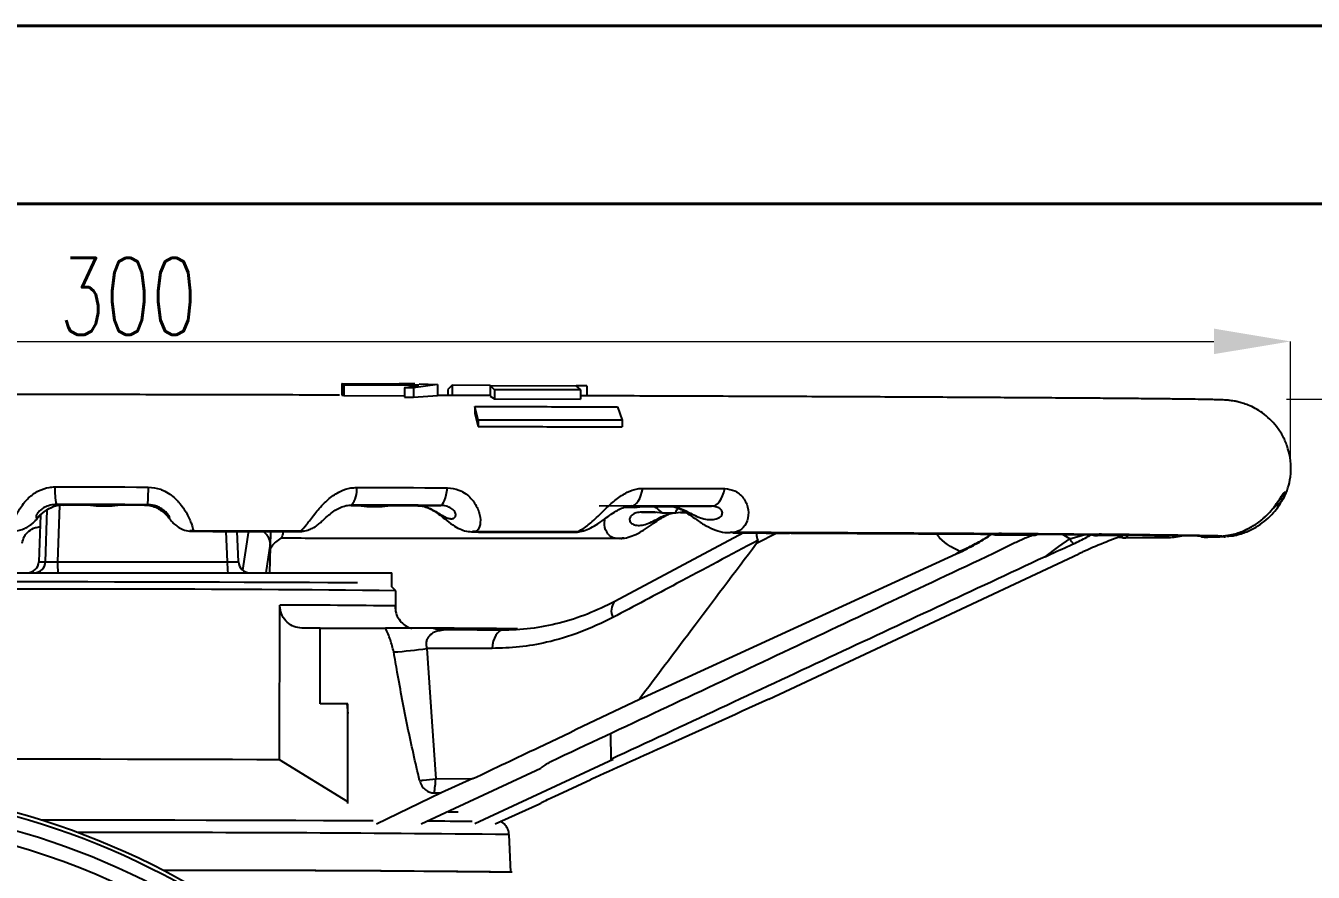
# Model space of a CAD drawing. Header units: millimetres. Extents: x 2104 to 4053, y 855 to 2233.
# Drawn here: x 2677.5 to 2845.3, y 2122.7 to 2233 of the extents above; entities that cross this region are included whole.
import ezdxf

# ---------------------------------------------------------------- set-up
doc = ezdxf.new("R2010")
doc.units = ezdxf.units.MM
for name, color, linetype, lineweight in [('AM_BOR', 7, 'Continuous', 50), ('标注', 3, 'Continuous', 13), ('粗实线', 7, 'Continuous', 40)]:
    doc.layers.add(name, color=color, linetype=linetype, lineweight=lineweight)
doc.styles.add('SLDTEXTSTYLE1', font='txt.shx', dxfattribs={"width": 0.7, "bigfont": 'gbcbig.shx'})
doc.dimstyles.new('SLDDIMSTYLE12$0', dxfattribs={"dimtxt": 12, "dimasz": 10, "dimexe": 0, "dimexo": 0.0625, "dimgap": 0.875, "dimtad": 1, "dimdec": 1, "dimlfac": 1.8, "dimrnd": 1e-09, "dimzin": 12, "dimdsep": 46, "dimtxsty": 'SLDTEXTSTYLE1', "dimcen": 0.09, "dimdle": 8.16, "dimclrd": 3, "dimclre": 3, "dimadec": 0, "dimazin": 3, "dimtfac": 1, "dimtdec": 1, "dimtofl": 0, "dimtmove": 0, "dimatfit": 3, "dimfxl": 0, "dimfrac": 2, "dimtolj": 1, "dimlwd": 5, "dimlwe": 5, "dimarcsym": 0})

# ---------------------------------------------------------------- blocks, each defined once
blk = doc.blocks.new('*D56')
at = {"layer": 'Defpoints', "color": 0, "transparency": 16777216}
for p in [(2842.34, 2191.88), (2539.28, 2174.43), (2842.34, 2174.43)]:
    blk.add_point(p, dxfattribs=at)
at = {"layer": '标注', "color": 3, "lineweight": 5, "transparency": 16777216}
blk.add_line((2539.28, 2174.49), (2539.28, 2191.88), dxfattribs=at)
at = {"layer": '标注', "color": 3, "linetype": 'Continuous', "lineweight": 5, "transparency": 16777216}
for p, q in [((2549.28, 2191.88), (2832.34, 2191.88)), ((2842.34, 2174.49), (2842.34, 2191.88))]:
    blk.add_line(p, q, dxfattribs=at)
at = {"layer": '标注', "color": 3, "transparency": 16777216}
for points in [[(2549.28, 2193.55), (2549.28, 2190.22), (2539.28, 2191.88)], [(2832.34, 2193.55), (2832.34, 2190.22), (2842.34, 2191.88)]]:
    blk.add_solid(points, dxfattribs=at)
at = {"layer": '标注', "color": 0, "transparency": 16777216, "insert": (2690.81, 2197.76), "char_height": 10, "attachment_point": 5, "style": 'SLDTEXTSTYLE1'}
blk.add_mtext('\\A1;300', dxfattribs=at)
blk = doc.blocks.new('*D57')
at = {"layer": 'Defpoints', "color": 0, "transparency": 16777216}
for p in [(2841.77, 2184.35), (2753.36, 1947.15), (2853.77, 1947.15)]:
    blk.add_point(p, dxfattribs=at)
at = {"layer": '标注', "color": 3, "lineweight": 5, "transparency": 16777216}
blk.add_line((2841.83, 2184.35), (2853.77, 2184.35), dxfattribs=at)
at = {"layer": '标注', "color": 3, "linetype": 'Continuous', "lineweight": 5, "transparency": 16777216}
for p, q in [((2853.77, 2174.35), (2853.77, 1957.15)), ((2753.42, 1947.15), (2853.77, 1947.15))]:
    blk.add_line(p, q, dxfattribs=at)
at = {"layer": '标注', "color": 3, "transparency": 16777216}
for points in [[(2852.1, 2174.35), (2855.44, 2174.35), (2853.77, 2184.35)], [(2852.1, 1957.15), (2855.44, 1957.15), (2853.77, 1947.15)]]:
    blk.add_solid(points, dxfattribs=at)
at = {"layer": '标注', "color": 0, "transparency": 16777216, "insert": (2847.9, 2065.75), "char_height": 10, "attachment_point": 5, "rotation": 90, "style": 'SLDTEXTSTYLE1'}
blk.add_mtext('\\A1;235', dxfattribs=at)
blk = doc.blocks.new('rA3')
at = {"layer": '粗实线'}
for p, q in [((753.384, 421.26), (333.384, 421.26)), ((748.384, 416.26), (358.384, 416.26))]:
    blk.add_line(p, q, dxfattribs=at)

msp = doc.modelspace()

# ---------------------------------------------------------------- linework, layer by layer
at = {"color": 7, "linetype": 'Continuous', "lineweight": 25}
for p, q in [((2718.662, 2186.382), (2718.659, 2184.876)), ((2718.662, 2186.382), (2728.196, 2186.358)), ((2718.905, 2186.186), (2718.662, 2186.382)), ((2718.905, 2186.186), (2718.902, 2184.822)), ((2728.711, 2186.163), (2718.905, 2186.186)), ((2728.187, 2186.36), (2726.181, 2186.409)), ((2726.181, 2186.409), (2727.338, 2186.406)), ((2726.832, 2185.85), (2726.83, 2184.6)), ((2726.832, 2185.85), (2728.711, 2186.163)), ((2728.013, 2185.847), (2726.832, 2185.85)), ((2728.013, 2185.847), (2728.011, 2184.596)), ((2731.129, 2186.266), (2728.013, 2185.847)), ((2728.196, 2186.358), (2728.187, 2186.36)), ((2728.764, 2186.353), (2731.129, 2186.266)), ((2731.129, 2186.266), (2731.126, 2184.836)), ((2732.492, 2185.606), (2732.491, 2184.843)), ((2733.065, 2186.167), (2732.492, 2185.606)), ((2733.065, 2186.167), (2733.062, 2184.841)), ((2738.016, 2186.15), (2733.065, 2186.167)), ((2738.003, 2186.123), (2738, 2184.762)), ((2738.572, 2185.579), (2738.003, 2186.123)), ((2738.003, 2186.123), (2749.146, 2186.093)), ((2738.572, 2185.579), (2738.57, 2184.383)), ((2749.78, 2185.552), (2738.572, 2185.579)), ((2749.146, 2186.093), (2749.78, 2185.552)), ((2750.592, 2186.106), (2749.229, 2186.111)), ((2749.78, 2185.552), (2749.778, 2184.348)), ((2750.592, 2186.106), (2750.589, 2184.787)), ((2718.659, 2184.876), (2718.902, 2184.822)), ((2718.902, 2184.822), (2726.831, 2184.801)), ((2726.83, 2184.6), (2728.011, 2184.596)), ((2728.011, 2184.596), (2731.126, 2184.836)), ((2738, 2184.762), (2738.57, 2184.383)), ((2738.57, 2184.383), (2749.778, 2184.348)), ((2736.014, 2183.388), (2736.012, 2182.463)), ((2736.012, 2182.463), (2736.452, 2180.792)), ((2736.453, 2181.633), (2736.014, 2183.388)), ((2754.602, 2183.36), (2755.2, 2181.622)), ((2736.453, 2181.633), (2736.452, 2180.792)), ((2755.2, 2181.622), (2755.199, 2180.733)), ((2681.456, 2170.612), (2682.335, 2170.579)), ((2681.844, 2170.533), (2681.597, 2163.158)), ((2685.555, 2170.568), (2686.657, 2170.434)), ((2686.657, 2170.434), (2688.706, 2170.43)), ((2688.706, 2170.43), (2689.81, 2170.56)), ((2692.946, 2170.56), (2693.372, 2170.591)), ((2719.858, 2170.495), (2720.849, 2170.491)), ((2720.849, 2170.491), (2721.925, 2170.355)), ((2721.925, 2170.355), (2723.915, 2170.35)), ((2723.915, 2170.35), (2724.989, 2170.48)), ((2728.511, 2170.477), (2731.504, 2170.501)), ((2756.404, 2170.424), (2752.193, 2170.403)), ((2755.459, 2170.252), (2756.865, 2170.246)), ((2756.865, 2170.246), (2757.836, 2170.376)), ((2761.503, 2170.37), (2766.86, 2170.386)), ((2679.373, 2169.225), (2679.153, 2163.156)), ((2679.375, 2169.227), (2679.154, 2163.158)), ((2680.039, 2163.158), (2680.267, 2169.938)), ((2757.726, 2169.626), (2759.639, 2169.611)), ((2760.433, 2169.499), (2759.483, 2169.633)), ((2762.183, 2169.5), (2760.433, 2169.499)), ((2763.128, 2169.633), (2762.183, 2169.5)), ((2762.831, 2169.589), (2763.517, 2169.589)), ((2698.857, 2167.203), (2699.271, 2167.172)), ((2699.272, 2167.181), (2698.857, 2167.203)), ((2699.271, 2167.172), (2699.226, 2167.164)), ((2713.238, 2167.149), (2699.272, 2167.181)), ((2703.737, 2163.158), (2703.594, 2167.115)), ((2705.177, 2163.156), (2705.033, 2167.111)), ((2705.753, 2162.048), (2706.527, 2167.165)), ((2709.348, 2167.102), (2709.327, 2165.087)), ((2713.061, 2167.133), (2713.221, 2167.141)), ((2713.221, 2167.141), (2713.646, 2167.17)), ((2713.646, 2167.17), (2713.238, 2167.149)), ((2735.683, 2167.112), (2736.078, 2167.078)), ((2736.101, 2167.087), (2735.683, 2167.112)), ((2736.078, 2167.078), (2735.793, 2167.072)), ((2736.078, 2167.078), (2749.15, 2167.036)), ((2749.19, 2167.046), (2736.101, 2167.087)), ((2748.77, 2167.032), (2749.15, 2167.036)), ((2749.15, 2167.036), (2749.581, 2167.069)), ((2749.581, 2167.069), (2749.19, 2167.046)), ((2771.039, 2166.912), (2754.25, 2157.979)), ((2769.77, 2166.959), (2769.284, 2166.956)), ((2769.416, 2166.997), (2769.77, 2166.959)), ((2769.821, 2166.969), (2769.416, 2166.997)), ((2775.447, 2166.902), (2772.725, 2165.516)), ((2709.319, 2165.505), (2708.753, 2161.711)), ((2754.818, 2166.177), (2755.407, 2166.244)), ((2803.394, 2166.761), (2803.783, 2166.67)), ((2803.783, 2166.67), (2803.879, 2166.787)), ((2804.648, 2166.83), (2804.574, 2166.708)), ((2804.574, 2166.708), (2809.057, 2166.675)), ((2809.302, 2166.801), (2804.648, 2166.83)), ((2809.057, 2166.675), (2809.302, 2166.801)), ((2809.346, 2166.751), (2809.112, 2166.634)), ((2809.311, 2166.71), (2809.458, 2166.786)), ((2813.56, 2166.161), (2812.554, 2166.739)), ((2813.56, 2166.161), (2815.518, 2166.705)), ((2816.775, 2166.576), (2816.904, 2166.695)), ((2816.775, 2166.576), (2817.155, 2166.573)), ((2817.678, 2166.742), (2817.553, 2166.603)), ((2817.553, 2166.603), (2820.932, 2166.569)), ((2821.205, 2166.713), (2817.678, 2166.742)), ((2818.443, 2165.78), (2818.414, 2165.768)), ((2820.651, 2166.635), (2818.443, 2165.78)), ((2819.946, 2166.362), (2820.483, 2166.325)), ((2820.861, 2166.27), (2820.809, 2166.272)), ((2820.809, 2166.272), (2820.852, 2166.27)), ((2820.861, 2166.27), (2825.925, 2166.299)), ((2820.932, 2166.569), (2821.205, 2166.713)), ((2821.089, 2166.596), (2821.288, 2166.701)), ((2825.907, 2166.3), (2825.964, 2166.303)), ((2825.964, 2166.303), (2825.925, 2166.299)), ((2826.523, 2166.302), (2825.925, 2166.299)), ((2825.935, 2166.307), (2826.704, 2166.312)), ((2826.704, 2166.312), (2826.844, 2166.371)), ((2830.674, 2166.458), (2831.202, 2166.399)), ((2831.557, 2166.358), (2831.547, 2166.359)), ((2831.557, 2166.358), (2833.11, 2166.398)), ((2833.684, 2166.409), (2832.142, 2166.366)), ((2833.075, 2166.398), (2832.653, 2166.422)), ((2833.075, 2166.398), (2833.104, 2166.405)), ((2833.09, 2166.398), (2833.11, 2166.398)), ((2833.104, 2166.405), (2833.11, 2166.398)), ((2833.684, 2166.409), (2833.11, 2166.398)), ((2833.701, 2166.415), (2833.859, 2166.419)), ((2833.859, 2166.419), (2833.832, 2166.473)), ((2709.327, 2165.087), (2709.253, 2161.711)), ((2757.448, 2145.238), (2798.763, 2164.167)), ((2774.333, 2145.226), (2814.722, 2164.173)), ((2798.763, 2164.167), (2799.228, 2164.504)), ((2798.763, 2164.167), (2799.284, 2164.406)), ((2815.051, 2164.329), (2814.722, 2164.173)), ((2679.154, 2163.158), (2680.039, 2163.158)), ((2681.597, 2163.158), (2703.737, 2163.158)), ((2659.165, 2161.711), (2693.486, 2161.711)), ((2693.486, 2161.711), (2725.165, 2161.711)), ((2725.165, 2159.924), (2725.165, 2161.711)), ((2725.707, 2159.38), (2725.158, 2159.931)), ((2725.702, 2156.648), (2725.707, 2159.379)), ((2710.554, 2137.334), (2710.592, 2157.498)), ((2715.841, 2154.498), (2713.437, 2154.498)), ((2715.823, 2144.617), (2715.841, 2154.498)), ((2715.841, 2154.498), (2724.375, 2154.501)), ((2731.437, 2154.211), (2731.328, 2154.299)), ((2731.921, 2154.256), (2731.442, 2154.167)), ((2736.289, 2154.257), (2731.911, 2154.256)), ((2736.303, 2154.257), (2739.746, 2154.258)), ((2738.261, 2151.851), (2729.75, 2151.848)), ((2719.461, 2144.618), (2715.823, 2144.617)), ((2719.299, 2144.616), (2719.458, 2143.367)), ((2719.436, 2131.625), (2719.461, 2144.618)), ((2753.684, 2140.73), (2753.717, 2137.374)), ((2719.437, 2131.831), (2710.554, 2137.334)), ((2754.052, 2137.375), (2736.008, 2128.983)), ((2753.717, 2137.374), (2754.052, 2137.375)), ((2729.022, 2128.961), (2744.626, 2136.255)), ((2730.904, 2134.871), (2735.735, 2134.873)), ((2735.735, 2134.873), (2731.614, 2133.013)), ((2746.327, 2132.561), (2751.137, 2134.763)), ((2731.614, 2133.013), (2723.166, 2128.954)), ((2730.679, 2133.008), (2731.614, 2133.013)), ((2738.63, 2129.002), (2744.34, 2131.539)), ((2739.461, 2129.216), (2739.31, 2129.304)), ((2740.704, 2122.683), (2740.456, 2127.586))]:
    msp.add_line(p, q, dxfattribs=at)
at = {"color": 7, "linetype": 'Continuous', "lineweight": 25, "flags": 128}
for points in [[(2681.25, 2172.916), (2682.772, 2172.913), (2684.294, 2172.911), (2685.817, 2172.908), (2687.34, 2172.905), (2688.864, 2172.903), (2690.388, 2172.9), (2691.912, 2172.897), (2693.436, 2172.894)], [(2720.585, 2172.834), (2722.077, 2172.83), (2723.566, 2172.826), (2725.052, 2172.822), (2726.535, 2172.818), (2728.013, 2172.814), (2729.488, 2172.81), (2730.959, 2172.806), (2732.426, 2172.802)], [(2731.504, 2170.501), (2731.652, 2170.543), (2731.796, 2170.665), (2731.934, 2170.863), (2732.063, 2171.135), (2732.179, 2171.473), (2732.279, 2171.87), (2732.362, 2172.316), (2732.426, 2172.802)], [(2756.404, 2170.424), (2756.642, 2170.465), (2756.875, 2170.587), (2757.097, 2170.785), (2757.303, 2171.057), (2757.49, 2171.394), (2757.651, 2171.791), (2757.785, 2172.237), (2757.887, 2172.723)], [(2757.887, 2172.723), (2759.249, 2172.719), (2760.604, 2172.714), (2761.951, 2172.709), (2763.292, 2172.704), (2764.625, 2172.7), (2765.95, 2172.695), (2767.268, 2172.69), (2768.578, 2172.685)], [(2766.86, 2170.386), (2767.135, 2170.428), (2767.405, 2170.549), (2767.662, 2170.747), (2767.902, 2171.018), (2768.118, 2171.356), (2768.305, 2171.753), (2768.46, 2172.199), (2768.578, 2172.685)], [(2693.372, 2170.591), (2691.882, 2170.594), (2690.392, 2170.596), (2688.901, 2170.599), (2687.411, 2170.602), (2685.921, 2170.605), (2684.432, 2170.607), (2682.943, 2170.61), (2681.456, 2170.612)], [(2689.81, 2170.56), (2689.278, 2170.561), (2688.746, 2170.562), (2688.214, 2170.563), (2687.682, 2170.564), (2687.15, 2170.565), (2686.618, 2170.566), (2686.086, 2170.567), (2685.555, 2170.568)], [(2731.504, 2170.501), (2730.07, 2170.505), (2728.631, 2170.509), (2727.189, 2170.513), (2725.742, 2170.517), (2724.293, 2170.521), (2722.84, 2170.524), (2721.383, 2170.528), (2719.924, 2170.532)], [(2724.989, 2170.48), (2724.473, 2170.481), (2723.957, 2170.483), (2723.44, 2170.484), (2722.923, 2170.486), (2722.405, 2170.487), (2721.887, 2170.488), (2721.368, 2170.49), (2720.849, 2170.491)], [(2757.836, 2170.376), (2757.372, 2170.378), (2756.906, 2170.38), (2756.44, 2170.381), (2755.987, 2170.383)], [(2766.86, 2170.386), (2765.579, 2170.391), (2764.29, 2170.396), (2762.993, 2170.401), (2761.69, 2170.405), (2760.379, 2170.41), (2759.061, 2170.415), (2757.736, 2170.419), (2756.404, 2170.424)], [(2810.333, 2163.799), (2812.14, 2165.122), (2813.56, 2166.161)], [(2675.574, 2160.569), (2678.778, 2160.568), (2682.108, 2160.565), (2685.53, 2160.56), (2689.007, 2160.555), (2692.503, 2160.548), (2695.98, 2160.541), (2699.402, 2160.532), (2702.733, 2160.523), (2705.936, 2160.512), (2708.978, 2160.501), (2711.827, 2160.489), (2714.453, 2160.477), (2716.828, 2160.464), (2718.926, 2160.452), (2720.687, 2160.439)], [(2739.746, 2154.258), (2739.467, 2154.214), (2739.199, 2154.081), (2738.949, 2153.862), (2738.728, 2153.565), (2738.543, 2153.202), (2738.4, 2152.785), (2738.305, 2152.329), (2738.261, 2151.851)], [(2729.75, 2151.848), (2730.397, 2142.341), (2730.904, 2134.871)], [(2710.554, 2137.334), (2707.563, 2137.345), (2704.402, 2137.356), (2701.102, 2137.366), (2697.698, 2137.375), (2694.222, 2137.384), (2690.712, 2137.391), (2687.201, 2137.397), (2683.725, 2137.402), (2680.321, 2137.405), (2677.021, 2137.408), (2673.86, 2137.409), (2670.869, 2137.409)], [(2733.828, 2130.511), (2732.859, 2130.52), (2732.52, 2130.522)], [(2722.745, 2129.362), (2719.694, 2129.376), (2716.265, 2129.389), (2712.651, 2129.403), (2708.879, 2129.415), (2704.976, 2129.427), (2700.971, 2129.438), (2696.891, 2129.447), (2692.766, 2129.456), (2688.627, 2129.464), (2684.503, 2129.471), (2680.423, 2129.476), (2679.473, 2129.477)]]:
    msp.add_lwpolyline(points, dxfattribs=at)
at = {"color": 7, "linetype": 'Continuous', "lineweight": 25}
msp.add_circle((2649.796, 2035.183), 94.663, dxfattribs=at)
for centre, radius, start, end in [((2689.22, 2172.465), 7.982, 176.76355, 193.42354), ((2665.582, 2172.504), 27.856, 356.06086, 0.80138), ((2717.535, 2172.464), 3.072, 321.03143, 6.91894), ((2838.164, 2173.442), 3.562, 318.40996, 339.08522), ((2841.559, 2171.356), 0.818, 73.44819, 94.71903), ((2817.168, 2168.164), 4.127, 209.03679, 220.48957), ((2802.715, 2166.44), 3.988, 209.04424, 210.66078), ((2677.656, 2163.21), 1.499, 270.02192, 358.02403), ((2678.541, 2163.21), 1.499, 270.02192, 358.02403), ((2690.57, 2162.805), 8.979, 177.74692, 187.00238), ((2712.71, 2162.805), 8.979, 177.74692, 187.00238), ((2706.674, 2163.21), 1.499, 181.97597, 269.97808), ((2682.484, -2241.314), 4400.906, 89.437263, 90.347418), ((2709.718, 1015.327), 1142.172, 89.203715, 89.956193), ((2755.633, 2156.753), 1.849, 138.45613, 207.97474), ((2731.923, 2158.331), 4.075, 250.60969, 269.96181), ((2719.622, -176.006), 2330.519, 89.460601, 89.73084), ((2722.318, 2201.344), 50.051, 273.57015, 278.53937), ((2719.86, 2135.262), 11.051, 348.22878, 357.97233), ((2649.793, 2035.177), 98.358, 9.97103, 80.17554), ((2649.776, 2035.144), 98.897, 9.98805, 80.15852), ((2649.796, 2035.182), 96.56, 9.97103, 80.17554), ((2719.274, 307.142), 1822.214, 89.484548, 89.665459), ((2689.403, -2815.049), 4942.899, 89.408205, 90.060005), ((2700.171, -1241.635), 3364.551, 89.306666, 90.082028), ((2697.897, -1650.645), 3773.558, 89.350019, 90.038598)]:
    msp.add_arc(centre, radius, start, end, dxfattribs=at)
for centre, major_axis, ratio, start_param, end_param in [((2681.541, 2163.211), (1.503, 0.05), 0.0360849, 3.1792312, 4.7488095), ((2703.674, 2163.211), (1.503, -0.055), 0.033278, 4.7560801, 6.3256584)]:
    msp.add_ellipse(centre, major_axis=major_axis, ratio=ratio, start_param=start_param, end_param=end_param, dxfattribs=at)
for points, knots in [([(2687.549, 2184.947), (2686.371, 2184.949), (2682.957, 2184.955), (2677.314, 2184.964), (2670.645, 2184.974), (2664.231, 2184.983), (2660.078, 2184.988), (2658.108, 2184.99)], [0, 0, 0, 0, 0.118831, 0.3446699, 0.5705243, 0.7963793, 1, 1, 1, 1]), ([(2718.363, 2184.88), (2716.892, 2184.884), (2713.225, 2184.893), (2707.299, 2184.907), (2700.612, 2184.921), (2694.022, 2184.935), (2689.666, 2184.943), (2687.549, 2184.947)], [0, 0, 0, 0, 0.1450701, 0.3617448, 0.5784187, 0.795092, 1, 1, 1, 1]), ([(2738, 2184.826), (2736.517, 2184.831), (2734.249, 2184.838), (2731.929, 2184.844), (2731.126, 2184.846)], [0, 0, 0, 0, 0.6536508, 1, 1, 1, 1]), ([(2841.77, 2172.121), (2841.924, 2172.564), (2842.252, 2173.507), (2842.423, 2175.071), (2842.326, 2176.696), (2841.934, 2178.244), (2841.325, 2179.61), (2840.551, 2180.785), (2839.666, 2181.766), (2838.718, 2182.552), (2837.764, 2183.15), (2836.867, 2183.572), (2836.088, 2183.845), (2835.459, 2184.009), (2834.977, 2184.104), (2834.602, 2184.16), (2834.291, 2184.195), (2834.006, 2184.219), (2833.692, 2184.239), (2833.228, 2184.26), (2832.511, 2184.282), (2831.378, 2184.307), (2829.957, 2184.331), (2828.209, 2184.355), (2826.178, 2184.38), (2823.858, 2184.404), (2821.249, 2184.429), (2818.355, 2184.454), (2815.182, 2184.478), (2811.735, 2184.503), (2808.022, 2184.528), (2804.051, 2184.552), (2799.829, 2184.577), (2795.368, 2184.601), (2790.675, 2184.625), (2785.762, 2184.648), (2780.64, 2184.672), (2775.318, 2184.695), (2769.81, 2184.717), (2764.129, 2184.739), (2758.278, 2184.76), (2753.49, 2184.777), (2750.61, 2184.787), (2749.779, 2184.789)], [0, 0, 0, 0, 0.0079196, 0.0168724, 0.0264298, 0.0353607, 0.0437515, 0.0516648, 0.0591206, 0.0661069, 0.072571, 0.0783858, 0.083384, 0.087719, 0.0919955, 0.096824, 0.1029102, 0.111382, 0.1241644, 0.1458179, 0.1859723, 0.2234477, 0.263159, 0.3018342, 0.3401259, 0.3782445, 0.4162719, 0.4542465, 0.4921881, 0.5301082, 0.5680135, 0.6059082, 0.6437954, 0.6816768, 0.7195538, 0.7574275, 0.7952986, 0.8331675, 0.8710346, 0.9089005, 0.9467651, 0.9846289, 1, 1, 1, 1]), ([(2736.014, 2183.388), (2739.166, 2183.383), (2745.486, 2183.373), (2751.558, 2183.364), (2754.602, 2183.36)], [0, 0, 0, 0, 0.4988697, 1, 1, 1, 1]), ([(2736.452, 2180.792), (2739.264, 2180.783), (2744.898, 2180.767), (2751.095, 2180.747), (2754.496, 2180.735), (2755.199, 2180.733)], [0, 0, 0, 0, 0.4414631, 0.8844877, 1, 1, 1, 1]), ([(2755.2, 2181.622), (2752.145, 2181.623), (2746.02, 2181.626), (2739.647, 2181.631), (2736.453, 2181.633)], [0, 0, 0, 0, 0.4988716, 1, 1, 1, 1]), ([(2675.742, 2167.223), (2675.731, 2167.258), (2675.685, 2167.405), (2675.759, 2168.042), (2676.23, 2169.368), (2677.135, 2170.819), (2678.192, 2171.84), (2679.287, 2172.514), (2680.257, 2172.867), (2680.998, 2172.903), (2681.25, 2172.916)], [0, 0, 0, 0, 0.0583818, 0.2513124, 0.4459339, 0.6213853, 0.7572406, 0.8241965, 0.9402186, 1, 1, 1, 1]), ([(2693.436, 2172.894), (2693.981, 2172.836), (2694.727, 2172.757), (2696.022, 2172.169), (2696.83, 2171.536), (2697.788, 2170.498), (2698.563, 2169.326), (2699.117, 2168), (2699.271, 2167.362), (2699.272, 2167.215), (2699.272, 2167.181)], [0, 0, 0, 0, 0.1284602, 0.1757059, 0.3417905, 0.3781882, 0.5537653, 0.7485262, 0.941595, 1, 1, 1, 1]), ([(2713.238, 2167.149), (2713.291, 2167.184), (2713.519, 2167.33), (2714.059, 2167.966), (2715.024, 2169.291), (2716.247, 2170.741), (2717.448, 2171.76), (2718.612, 2172.434), (2719.604, 2172.785), (2720.336, 2172.821), (2720.585, 2172.834)], [0, 0, 0, 0, 0.0586686, 0.2515405, 0.4461027, 0.6215007, 0.7573146, 0.82425, 0.9402369, 1, 1, 1, 1]), ([(2732.426, 2172.802), (2732.945, 2172.744), (2733.654, 2172.664), (2734.83, 2172.075), (2735.518, 2171.442), (2736.25, 2170.404), (2736.727, 2169.232), (2736.758, 2167.907), (2736.439, 2167.268), (2736.165, 2167.122), (2736.101, 2167.087)], [0, 0, 0, 0, 0.128291, 0.1754745, 0.3413402, 0.37769, 0.5530357, 0.7475399, 0.9403543, 1, 1, 1, 1]), ([(2749.19, 2167.046), (2749.307, 2167.08), (2749.797, 2167.225), (2750.771, 2167.863), (2752.164, 2169.185), (2753.622, 2170.634), (2754.885, 2171.652), (2756.039, 2172.325), (2756.985, 2172.675), (2757.658, 2172.711), (2757.887, 2172.723)], [0, 0, 0, 0, 0.0604604, 0.2529652, 0.4471572, 0.6222214, 0.7577767, 0.8245847, 0.9403506, 1, 1, 1, 1]), ([(2768.578, 2172.685), (2769.035, 2172.626), (2769.659, 2172.546), (2770.634, 2171.957), (2771.156, 2171.323), (2771.612, 2170.286), (2771.758, 2169.114), (2771.264, 2167.789), (2770.488, 2167.147), (2769.952, 2167.004), (2769.821, 2166.969)], [0, 0, 0, 0, 0.1279255, 0.1749745, 0.3403676, 0.376614, 0.5514599, 0.7454096, 0.9376744, 1, 1, 1, 1]), ([(2833.376, 2166.498), (2833.714, 2166.536), (2834.862, 2166.665), (2836.764, 2167.328), (2838.735, 2168.642), (2840.085, 2170.086), (2840.782, 2171.102), (2841.196, 2171.773), (2841.408, 2172.123), (2841.47, 2172.158), (2841.491, 2172.17)], [0, 0, 0, 0, 0.0787785, 0.2675309, 0.4579374, 0.6295892, 0.7625011, 0.8280057, 0.9415138, 1, 1, 1, 1]), ([(2840.271, 2170.358), (2840.345, 2170.398), (2840.629, 2170.551), (2841.12, 2171.006), (2841.566, 2171.567), (2841.706, 2171.989), (2841.751, 2172.125)], [0, 0, 0, 0, 0.119173, 0.45295508, 0.82457465, 1, 1, 1, 1]), ([(2681.456, 2170.612), (2681.179, 2170.595), (2680.822, 2170.572), (2680.256, 2170.412), (2679.864, 2170.236), (2679.385, 2169.918), (2678.998, 2169.52), (2678.797, 2169.132), (2678.773, 2168.897), (2678.882, 2168.855), (2679.106, 2169.016), (2679.456, 2169.345), (2679.959, 2169.774), (2680.646, 2170.205), (2681.469, 2170.522), (2682.056, 2170.561), (2682.335, 2170.579)], [0, 0, 0, 0, 0.0591789, 0.0764013, 0.131686, 0.1593115, 0.2338143, 0.3262958, 0.4271986, 0.5353949, 0.6422062, 0.7354347, 0.8101881, 0.8743348, 0.940313, 1, 1, 1, 1]), ([(2680.732, 2170.194), (2680.877, 2170.263), (2681.257, 2170.444), (2681.829, 2170.582), (2682.217, 2170.558), (2682.335, 2170.551)], [0, 0, 0, 0, 0.2997029, 0.7866902, 1, 1, 1, 1]), ([(2682.335, 2170.579), (2682.337, 2170.579), (2682.949, 2170.576), (2683.95, 2170.572), (2685.147, 2170.569), (2685.555, 2170.568)], [0, 0, 0, 0, 0.0030374, 0.6601184, 1, 1, 1, 1]), ([(2689.81, 2170.56), (2690.212, 2170.56), (2691.393, 2170.559), (2692.357, 2170.559), (2692.943, 2170.56), (2692.946, 2170.56)], [0, 0, 0, 0, 0.33982262, 0.99696233, 1, 1, 1, 1]), ([(2692.938, 2170.552), (2693.237, 2170.534), (2693.816, 2170.498), (2694.601, 2170.184), (2695.268, 2169.759), (2695.77, 2169.283), (2696.065, 2168.93), (2696.292, 2168.645), (2696.479, 2168.414), (2696.803, 2168.072), (2697.283, 2167.682), (2697.967, 2167.335), (2698.647, 2167.131), (2699.084, 2167.148), (2699.227, 2167.154)], [0, 0, 0, 0, 0.0930102, 0.1795909, 0.2664312, 0.3784238, 0.5097513, 0.5962326, 0.6642583, 0.7125716, 0.7820943, 0.8634337, 0.955366, 1, 1, 1, 1]), ([(2692.946, 2170.56), (2693.224, 2170.541), (2693.806, 2170.5), (2694.344, 2170.287), (2694.83, 2170.044), (2695.282, 2169.746), (2695.742, 2169.316), (2696.036, 2168.985), (2696.196, 2168.824), (2696.238, 2168.865), (2696.151, 2169.1), (2695.897, 2169.488), (2695.416, 2169.954), (2694.858, 2170.267), (2694.41, 2170.446), (2694.175, 2170.48), (2694.052, 2170.497)], [0, 0, 0, 0, 0.0628094, 0.1313685, 0.1322552, 0.1997573, 0.2784209, 0.3765284, 0.4889334, 0.602799, 0.7089907, 0.8063204, 0.8847292, 0.9463712, 0.9719419, 1, 1, 1, 1]), ([(2694.052, 2170.497), (2693.895, 2170.535), (2693.672, 2170.588), (2693.44, 2170.59), (2693.372, 2170.591)], [0, 0, 0, 0, 0.7074896, 1, 1, 1, 1]), ([(2713.066, 2167.111), (2713.128, 2167.106), (2713.461, 2167.077), (2714.038, 2167.206), (2714.735, 2167.458), (2715.332, 2167.814), (2715.821, 2168.2), (2716.328, 2168.661), (2716.863, 2169.173), (2717.557, 2169.732), (2718.277, 2170.163), (2719.037, 2170.438), (2719.602, 2170.553), (2719.878, 2170.523), (2719.916, 2170.519)], [0, 0, 0, 0, 0.0206795, 0.1103118, 0.1951892, 0.2803203, 0.37057, 0.4691632, 0.6207089, 0.7274947, 0.8178604, 0.8986542, 0.9862916, 1, 1, 1, 1]), ([(2724.989, 2170.48), (2725.41, 2170.479), (2726.647, 2170.477), (2727.794, 2170.477), (2728.507, 2170.477), (2728.511, 2170.477)], [0, 0, 0, 0, 0.33934578, 0.99696013, 1, 1, 1, 1]), ([(2728.511, 2170.477), (2728.783, 2170.457), (2729.353, 2170.416), (2729.918, 2170.203), (2730.456, 2169.959), (2730.994, 2169.66), (2731.67, 2169.23), (2732.267, 2168.897), (2732.79, 2168.735), (2733.213, 2168.776), (2733.488, 2169.01), (2733.546, 2169.399), (2733.299, 2169.861), (2732.864, 2170.182), (2732.344, 2170.402), (2731.912, 2170.493), (2731.57, 2170.5), (2731.504, 2170.501)], [0, 0, 0, 0, 0.0596881, 0.1248402, 0.1256828, 0.1898305, 0.2645849, 0.3578169, 0.4646359, 0.5728428, 0.6737571, 0.7662498, 0.840762, 0.8993405, 0.9236404, 0.9854634, 1, 1, 1, 1]), ([(2728.552, 2170.45), (2728.715, 2170.451), (2729.112, 2170.452), (2729.806, 2170.235), (2730.575, 2169.852), (2731.353, 2169.316), (2732.183, 2168.645), (2733.016, 2167.98), (2733.94, 2167.443), (2734.864, 2167.1), (2735.488, 2167.062), (2735.79, 2167.044)], [0, 0, 0, 0, 0.0619101, 0.1510559, 0.2386864, 0.335999, 0.4660705, 0.6427406, 0.7832141, 0.8948668, 1, 1, 1, 1]), ([(2749.696, 2167.108), (2749.854, 2167.135), (2750.355, 2167.221), (2751.145, 2167.573), (2752.115, 2168.133), (2753.032, 2168.805), (2753.946, 2169.465), (2754.74, 2169.954), (2755.45, 2170.269), (2756.01, 2170.412), (2756.272, 2170.41), (2756.389, 2170.409)], [0, 0, 0, 0, 0.0630071, 0.1992671, 0.3474644, 0.5290836, 0.6527665, 0.7579838, 0.8478288, 0.9324812, 1, 1, 1, 1]), ([(2757.836, 2170.376), (2758.247, 2170.375), (2759.455, 2170.372), (2760.708, 2170.371), (2761.499, 2170.37), (2761.503, 2170.37)], [0, 0, 0, 0, 0.3389039, 0.9969581, 1, 1, 1, 1]), ([(2759.4, 2170.373), (2759.673, 2170.162), (2760.034, 2169.883), (2760.354, 2169.575), (2760.433, 2169.499)], [0, 0, 0, 0, 0.7546319, 1, 1, 1, 1]), ([(2761.503, 2170.37), (2761.751, 2170.35), (2762.27, 2170.309), (2762.824, 2170.095), (2763.378, 2169.85), (2763.964, 2169.551), (2764.81, 2169.12), (2765.67, 2168.786), (2766.52, 2168.623), (2767.294, 2168.663), (2767.914, 2168.896), (2768.28, 2169.284), (2768.284, 2169.746), (2767.999, 2170.066), (2767.593, 2170.287), (2767.224, 2170.377), (2766.918, 2170.385), (2766.86, 2170.386)], [0, 0, 0, 0, 0.0596883, 0.1248406, 0.1256831, 0.189831, 0.2645857, 0.3578179, 0.4646369, 0.5728437, 0.6737578, 0.7662502, 0.8407621, 0.8993405, 0.9236405, 0.9854634, 1, 1, 1, 1]), ([(2761.58, 2170.357), (2761.705, 2170.349), (2761.967, 2170.332), (2762.541, 2170.134), (2763.245, 2169.766), (2764.068, 2169.225), (2765.04, 2168.535), (2766.143, 2167.815), (2767.336, 2167.26), (2768.401, 2166.95), (2769.046, 2166.95), (2769.286, 2166.951)], [0, 0, 0, 0, 0.0742354, 0.1562386, 0.2386719, 0.3331128, 0.4578086, 0.6166816, 0.7785183, 0.917899, 1, 1, 1, 1]), ([(2837.425, 2167.818), (2837.482, 2167.847), (2837.974, 2168.098), (2838.741, 2168.726), (2839.653, 2169.592), (2840.276, 2170.349), (2840.647, 2170.861), (2840.817, 2171.101), (2840.813, 2171.096), (2840.812, 2171.094)], [0, 0, 0, 0, 0.0304493, 0.2622235, 0.4820828, 0.6829034, 0.8360242, 0.9511726, 1, 1, 1, 1]), ([(2838.091, 2167.832), (2838.461, 2168.086), (2839.222, 2168.61), (2840.114, 2169.525), (2840.788, 2170.385), (2841.209, 2171.06), (2841.337, 2171.294), (2841.384, 2171.379)], [0, 0, 0, 0, 0.2259785, 0.4648151, 0.6795385, 0.8828111, 1, 1, 1, 1]), ([(2675.829, 2167.169), (2675.836, 2167.168), (2676.111, 2167.135), (2676.633, 2167.244), (2677.32, 2167.464), (2677.874, 2167.782), (2678.288, 2168.108), (2678.593, 2168.401), (2678.918, 2168.747), (2679.261, 2169.133), (2679.787, 2169.617), (2680.285, 2170.007), (2680.647, 2170.159), (2680.732, 2170.194)], [0, 0, 0, 0, 0.0030537, 0.1087852, 0.2046791, 0.2923967, 0.3693117, 0.4447578, 0.5418397, 0.7076295, 0.8426958, 0.9632761, 1, 1, 1, 1]), ([(2754.718, 2166.171), (2754.57, 2166.176), (2754.038, 2166.197), (2753.324, 2166.696), (2752.824, 2167.682), (2752.919, 2168.478), (2752.952, 2168.75)], [0, 0, 0, 0, 0.136464, 0.490488, 0.8258941, 1, 1, 1, 1]), ([(2755.021, 2166.202), (2755.096, 2166.203), (2755.519, 2166.204), (2756.277, 2166.42), (2757.275, 2166.832), (2758.261, 2167.432), (2759.194, 2168.095), (2760.085, 2168.72), (2760.861, 2169.174), (2761.437, 2169.431), (2761.691, 2169.484), (2761.764, 2169.5)], [0, 0, 0, 0, 0.0295699, 0.1675427, 0.3152548, 0.4769519, 0.6434489, 0.7660264, 0.8709121, 0.9627209, 1, 1, 1, 1]), ([(2757.726, 2169.626), (2757.492, 2169.607), (2757.003, 2169.568), (2756.625, 2169.355), (2756.337, 2169.11), (2756.139, 2168.81), (2756.187, 2168.375), (2756.536, 2168.037), (2757.109, 2167.866), (2757.81, 2167.898), (2758.581, 2168.123), (2759.388, 2168.503), (2760.229, 2168.962), (2760.905, 2169.271), (2761.387, 2169.449), (2761.607, 2169.482), (2761.724, 2169.5)], [0, 0, 0, 0, 0.0627693, 0.1312846, 0.1321694, 0.1996286, 0.2782425, 0.3762855, 0.4886131, 0.6023973, 0.7085113, 0.8057693, 0.8841199, 0.9457163, 0.9712703, 1, 1, 1, 1]), ([(2759.483, 2169.633), (2759.199, 2169.632), (2758.365, 2169.631), (2757.952, 2169.628), (2757.727, 2169.626), (2757.726, 2169.626)], [0, 0, 0, 0, 0.33895499, 0.99695831, 1, 1, 1, 1]), ([(2762.183, 2169.5), (2762.198, 2169.575), (2762.242, 2169.8), (2762.381, 2170.003), (2762.472, 2170.138)], [0, 0, 0, 0, 0.3379131, 1, 1, 1, 1]), ([(2677.007, 2165.563), (2677.064, 2165.85), (2677.151, 2166.291), (2677.503, 2166.807), (2677.957, 2167.258), (2678.583, 2167.61), (2679.113, 2167.683), (2679.318, 2167.712)], [0, 0, 0, 0, 0.26378762, 0.40598781, 0.55150775, 0.82666039, 1, 1, 1, 1]), ([(2699.226, 2167.124), (2700.969, 2167.12), (2704.945, 2167.112), (2709.561, 2167.102), (2712.414, 2167.095), (2713.061, 2167.093)], [0, 0, 0, 0, 0.37641, 0.8584938, 1, 1, 1, 1]), ([(2699.271, 2167.172), (2703.582, 2167.163), (2708.248, 2167.153), (2712.87, 2167.142), (2713.221, 2167.141)], [0, 0, 0, 0, 0.923903, 1, 1, 1, 1]), ([(2708.301, 2167.161), (2708.347, 2167.138), (2708.547, 2167.038), (2708.798, 2166.743), (2709.166, 2166.237), (2709.259, 2165.793), (2709.319, 2165.505)], [0, 0, 0, 0, 0.0730912, 0.3176588, 0.5566505, 1, 1, 1, 1]), ([(2710.706, 2166.21), (2710.779, 2166.236), (2710.885, 2166.275), (2711.012, 2166.902), (2711.051, 2167.098)], [0, 0, 0, 0, 0.6884229, 1, 1, 1, 1]), ([(2735.793, 2167.033), (2736.255, 2167.032), (2738.853, 2167.024), (2743.197, 2167.011), (2747.01, 2166.998), (2748.77, 2166.993)], [0, 0, 0, 0, 0.1044748, 0.58657618, 1, 1, 1, 1]), ([(2748.788, 2167.019), (2748.934, 2167.011), (2749.247, 2166.993), (2749.539, 2167.068), (2749.696, 2167.108)], [0, 0, 0, 0, 0.4645871, 1, 1, 1, 1]), ([(2769.616, 2166.917), (2770.725, 2166.913), (2773.258, 2166.903), (2775.667, 2166.893), (2777.02, 2166.887)], [0, 0, 0, 0, 0.4381564, 1, 1, 1, 1]), ([(2769.77, 2166.959), (2771.996, 2166.949), (2776.455, 2166.93), (2783.011, 2166.9), (2789.467, 2166.869), (2796.651, 2166.831), (2801.208, 2166.803), (2803.879, 2166.787)], [0, 0, 0, 0, 0.173261, 0.3470785, 0.5376909, 0.7290451, 1, 1, 1, 1]), ([(2804.024, 2166.798), (2801.382, 2166.813), (2796.077, 2166.845), (2787.123, 2166.891), (2778.348, 2166.933), (2772.39, 2166.958), (2769.821, 2166.969)], [0, 0, 0, 0, 0.26737362, 0.53681415, 0.80020865, 1, 1, 1, 1]), ([(2772.702, 2166.956), (2772.701, 2166.894), (2772.701, 2166.59), (2772.804, 2166.225), (2772.886, 2165.934)], [0, 0, 0, 0, 0.205222, 1, 1, 1, 1]), ([(2803.394, 2166.761), (2801.257, 2166.773), (2796.972, 2166.799), (2789.984, 2166.835), (2782.72, 2166.87), (2777.629, 2166.893), (2775.078, 2166.904)], [0, 0, 0, 0, 0.25694587, 0.51521192, 0.75705625, 1, 1, 1, 1]), ([(2777.259, 2166.894), (2779.011, 2166.886), (2783.12, 2166.868), (2789.16, 2166.839), (2796.276, 2166.802), (2800.768, 2166.775), (2803.376, 2166.76)], [0, 0, 0, 0, 0.1797979, 0.4215745, 0.6642997, 1, 1, 1, 1]), ([(2833.566, 2166.543), (2833.954, 2166.585), (2834.866, 2166.685), (2836.186, 2167.124), (2837.032, 2167.597), (2837.425, 2167.818)], [0, 0, 0, 0, 0.2830568, 0.666266, 1, 1, 1, 1]), ([(2834.034, 2166.465), (2834.397, 2166.498), (2835.291, 2166.579), (2836.632, 2167.043), (2837.634, 2167.494), (2838.065, 2167.812), (2838.091, 2167.832)], [0, 0, 0, 0, 0.2496995, 0.6144499, 0.9763661, 1, 1, 1, 1]), ([(2709.319, 2164.686), (2709.382, 2164.866), (2709.568, 2165.397), (2710.278, 2165.891), (2710.747, 2166.218)], [0, 0, 0, 0, 0.339579, 1, 1, 1, 1]), ([(2709.327, 2165.087), (2709.329, 2165.163), (2709.331, 2165.265), (2709.326, 2165.406), (2709.323, 2165.467), (2709.32, 2165.492), (2709.319, 2165.505)], [0, 0, 0, 0, 0.61962747, 0.82941185, 0.91750655, 1, 1, 1, 1]), ([(2754.718, 2166.171), (2750.5, 2166.172), (2742.695, 2166.175), (2730.725, 2166.185), (2720.258, 2166.197), (2713.515, 2166.206), (2710.706, 2166.21)], [0, 0, 0, 0, 0.3013033, 0.5575817, 0.8156395, 1, 1, 1, 1]), ([(2772.886, 2165.934), (2769.362, 2164.057), (2763.068, 2160.705), (2756.771, 2157.358), (2754.001, 2155.886)], [0, 0, 0, 0, 0.56, 1, 1, 1, 1]), ([(2755.407, 2166.244), (2755.203, 2166.211), (2754.965, 2166.173), (2754.748, 2166.171), (2754.718, 2166.171)], [0, 0, 0, 0, 0.86270338, 1, 1, 1, 1]), ([(2772.725, 2165.516), (2769.876, 2161.728), (2764.79, 2154.963), (2759.691, 2148.21), (2757.448, 2145.238)], [0, 0, 0, 0, 0.5599981, 1, 1, 1, 1]), ([(2772.725, 2165.516), (2772.78, 2165.592), (2772.853, 2165.694), (2772.894, 2165.835), (2772.896, 2165.896), (2772.89, 2165.922), (2772.886, 2165.934)], [0, 0, 0, 0, 0.6196275, 0.8294119, 0.9175065, 1, 1, 1, 1]), ([(2799.228, 2164.504), (2798.14, 2165.066), (2796.99, 2165.659), (2796.216, 2166.745), (2796.175, 2166.802)], [0, 0, 0, 0, 0.9471871, 1, 1, 1, 1]), ([(2799.228, 2164.504), (2799.859, 2164.804), (2801.17, 2165.429), (2802.436, 2166.148), (2803.135, 2166.613), (2803.357, 2166.761)], [0, 0, 0, 0, 0.3877953, 0.80600492, 1, 1, 1, 1]), ([(2799.284, 2164.406), (2800.072, 2164.799), (2801.68, 2165.6), (2802.803, 2166.368), (2803.376, 2166.76)], [0, 0, 0, 0, 0.4901607, 1, 1, 1, 1]), ([(2806.239, 2165.524), (2805.316, 2165.066), (2804.152, 2164.49), (2802.934, 2163.914), (2802.682, 2163.795)], [0, 0, 0, 0, 0.7931716, 1, 1, 1, 1]), ([(2803.879, 2166.787), (2803.769, 2166.78), (2803.602, 2166.768), (2803.447, 2166.763), (2803.394, 2166.761)], [0, 0, 0, 0, 0.6605931, 1, 1, 1, 1]), ([(2803.783, 2166.67), (2804.026, 2166.668), (2805.874, 2166.657), (2807.607, 2166.645), (2809.112, 2166.634)], [0, 0, 0, 0, 0.13144304, 1, 1, 1, 1]), ([(2804.648, 2166.83), (2804.588, 2166.829), (2804.468, 2166.828), (2804.239, 2166.814), (2804.087, 2166.802), (2804.024, 2166.798)], [0, 0, 0, 0, 0.3691787, 0.740813, 1, 1, 1, 1]), ([(2804.024, 2166.798), (2804.105, 2166.776), (2804.307, 2166.722), (2804.473, 2166.713), (2804.573, 2166.708)], [0, 0, 0, 0, 0.3975094, 1, 1, 1, 1]), ([(2809.025, 2166.724), (2808.537, 2166.531), (2807.549, 2166.14), (2806.679, 2165.73), (2806.239, 2165.524)], [0, 0, 0, 0, 0.49452539, 1, 1, 1, 1]), ([(2809.057, 2166.675), (2809.139, 2166.679), (2809.282, 2166.685), (2809.368, 2166.74), (2809.405, 2166.763)], [0, 0, 0, 0, 0.5713985, 1, 1, 1, 1]), ([(2809.405, 2166.763), (2809.421, 2166.767), (2809.462, 2166.779), (2809.444, 2166.795), (2809.366, 2166.8), (2809.312, 2166.801), (2809.302, 2166.801)], [0, 0, 0, 0, 0.24056028, 0.60457243, 0.93014316, 1, 1, 1, 1]), ([(2809.346, 2166.751), (2810.684, 2166.742), (2813.363, 2166.723), (2815.723, 2166.704), (2816.904, 2166.695)], [0, 0, 0, 0, 0.4993494, 1, 1, 1, 1]), ([(2817.06, 2166.706), (2816.946, 2166.707), (2814.609, 2166.726), (2811.942, 2166.745), (2809.405, 2166.763)], [0, 0, 0, 0, 0.0488647, 1, 1, 1, 1]), ([(2816.395, 2166.672), (2815.249, 2166.68), (2813.069, 2166.697), (2810.602, 2166.714), (2809.433, 2166.722)], [0, 0, 0, 0, 0.5262338, 1, 1, 1, 1]), ([(2810.333, 2163.799), (2811.304, 2164.248), (2812.518, 2164.811), (2813.778, 2165.372), (2814.03, 2165.485)], [0, 0, 0, 0, 0.79988967, 1, 1, 1, 1]), ([(2814.03, 2165.485), (2814.636, 2165.774), (2815.482, 2166.177), (2816.171, 2166.562), (2816.366, 2166.671)], [0, 0, 0, 0, 0.7167443, 1, 1, 1, 1]), ([(2818.414, 2165.768), (2817.399, 2165.356), (2816.219, 2164.876), (2815.194, 2164.396), (2815.051, 2164.329)], [0, 0, 0, 0, 0.8603256, 1, 1, 1, 1]), ([(2816.904, 2166.695), (2816.815, 2166.689), (2816.642, 2166.679), (2816.475, 2166.674), (2816.395, 2166.672)], [0, 0, 0, 0, 0.520031, 1, 1, 1, 1]), ([(2816.395, 2166.672), (2816.524, 2166.638), (2816.654, 2166.603), (2816.774, 2166.576), (2816.775, 2166.576)], [0, 0, 0, 0, 0.9923511, 1, 1, 1, 1]), ([(2817.678, 2166.742), (2817.629, 2166.741), (2817.532, 2166.74), (2817.307, 2166.725), (2817.139, 2166.712), (2817.06, 2166.706)], [0, 0, 0, 0, 0.3443109, 0.6909789, 1, 1, 1, 1]), ([(2817.06, 2166.706), (2817.136, 2166.681), (2817.326, 2166.62), (2817.468, 2166.609), (2817.553, 2166.603)], [0, 0, 0, 0, 0.3972147, 1, 1, 1, 1]), ([(2820.033, 2166.396), (2820.155, 2166.36), (2820.428, 2166.279), (2820.701, 2166.273), (2820.852, 2166.27)], [0, 0, 0, 0, 0.44677288, 1, 1, 1, 1]), ([(2825.907, 2166.3), (2825.053, 2166.294), (2823.518, 2166.284), (2821.67, 2166.274), (2820.852, 2166.27)], [0, 0, 0, 0, 0.5569482, 1, 1, 1, 1]), ([(2820.932, 2166.569), (2820.991, 2166.569), (2821.057, 2166.568), (2821.084, 2166.597), (2821.087, 2166.6)], [0, 0, 0, 0, 0.9106729, 1, 1, 1, 1]), ([(2832.67, 2166.472), (2832.523, 2166.476), (2831.995, 2166.492), (2830.606, 2166.521), (2828.105, 2166.558), (2825.004, 2166.595), (2822.363, 2166.62), (2821.119, 2166.631)], [0, 0, 0, 0, 0.0889167, 0.3205627, 0.5522086, 0.7890244, 1, 1, 1, 1]), ([(2821.28, 2166.698), (2821.282, 2166.699), (2821.304, 2166.705), (2821.273, 2166.711), (2821.224, 2166.712), (2821.205, 2166.713)], [0, 0, 0, 0, 0.04543727, 0.63676414, 1, 1, 1, 1]), ([(2821.205, 2166.658), (2822.444, 2166.646), (2824.976, 2166.621), (2828.247, 2166.582), (2831.025, 2166.541), (2832.54, 2166.509), (2833.094, 2166.491), (2833.213, 2166.487)], [0, 0, 0, 0, 0.2027255, 0.4142923, 0.670881, 0.9292511, 1, 1, 1, 1]), ([(2833.376, 2166.498), (2833.046, 2166.508), (2832.336, 2166.529), (2830.548, 2166.562), (2828.083, 2166.597), (2825.035, 2166.633), (2822.49, 2166.658), (2821.229, 2166.67)], [0, 0, 0, 0, 0.1786266, 0.3830779, 0.5875292, 0.7957006, 1, 1, 1, 1]), ([(2826.523, 2166.302), (2825.733, 2166.296), (2824.199, 2166.285), (2822.349, 2166.274), (2821.451, 2166.269)], [0, 0, 0, 0, 0.5146969, 1, 1, 1, 1]), ([(2825.907, 2166.3), (2825.736, 2166.306), (2825.205, 2166.326), (2824.714, 2166.489), (2824.381, 2166.6)], [0, 0, 0, 0, 0.3214441, 1, 1, 1, 1]), ([(2826.887, 2166.353), (2827.251, 2166.373), (2827.744, 2166.401), (2828.216, 2166.553), (2828.339, 2166.592)], [0, 0, 0, 0, 0.7396395, 1, 1, 1, 1]), ([(2830.678, 2166.451), (2830.757, 2166.431), (2831.035, 2166.356), (2831.321, 2166.358), (2831.527, 2166.359)], [0, 0, 0, 0, 0.2816427, 1, 1, 1, 1]), ([(2833.075, 2166.398), (2832.828, 2166.389), (2832.46, 2166.376), (2831.757, 2166.363), (2831.527, 2166.359)], [0, 0, 0, 0, 0.6727115, 1, 1, 1, 1]), ([(2833.213, 2166.487), (2833.248, 2166.495), (2833.286, 2166.504), (2833.371, 2166.541), (2833.378, 2166.544)], [0, 0, 0, 0, 0.9147937, 1, 1, 1, 1]), ([(2833.832, 2166.473), (2833.769, 2166.443), (2833.7, 2166.41), (2833.686, 2166.409), (2833.684, 2166.409)], [0, 0, 0, 0, 0.92378717, 1, 1, 1, 1]), ([(2802.682, 2163.795), (2793.269, 2159.36), (2774.353, 2150.448), (2755.432, 2141.55), (2745.926, 2137.08)], [0, 0, 0, 0, 0.4976256, 1, 1, 1, 1]), ([(2810.333, 2163.799), (2800.957, 2159.417), (2782.088, 2150.599), (2763.212, 2141.8), (2753.717, 2137.374)], [0, 0, 0, 0, 0.496926, 1, 1, 1, 1]), ([(2713.437, 2154.498), (2713.094, 2154.537), (2712.406, 2154.614), (2711.502, 2155.214), (2710.863, 2156.079), (2710.612, 2156.904), (2710.596, 2157.373), (2710.592, 2157.498)], [0, 0, 0, 0, 0.2409734, 0.4822257, 0.713676, 0.9238009, 1, 1, 1, 1]), ([(2725.592, 2157.388), (2725.619, 2157.075), (2725.673, 2156.448), (2726.098, 2155.601), (2726.737, 2154.936), (2727.343, 2154.555), (2727.725, 2154.504), (2727.801, 2154.493)], [0, 0, 0, 0, 0.2243305, 0.4483104, 0.6816928, 0.936456, 1, 1, 1, 1]), ([(2754.25, 2157.979), (2753.066, 2157.399), (2750.703, 2156.241), (2747.017, 2155.089), (2743.268, 2154.346), (2740.748, 2154.261), (2739.483, 2154.219)], [0, 0, 0, 0, 0.2501392, 0.4990997, 0.7485078, 1, 1, 1, 1]), ([(2754.001, 2155.886), (2752.585, 2155.199), (2749.763, 2153.83), (2745.655, 2152.646), (2741.814, 2151.967), (2739.447, 2151.889), (2738.261, 2151.851)], [0, 0, 0, 0, 0.2800318, 0.5584059, 0.7786039, 1, 1, 1, 1]), ([(2725.435, 2151.39), (2725.297, 2151.922), (2725.018, 2152.997), (2724.591, 2153.996), (2724.375, 2154.501)], [0, 0, 0, 0, 0.4945129, 1, 1, 1, 1]), ([(2730.57, 2154.487), (2730.497, 2154.487), (2730.31, 2154.488), (2729.427, 2154.49), (2728.032, 2154.493), (2726.164, 2154.496), (2724.971, 2154.5), (2724.375, 2154.501)], [0, 0, 0, 0, 0.0455975, 0.1148628, 0.420114, 0.7104691, 1, 1, 1, 1]), ([(2731.442, 2154.167), (2731.283, 2154.146), (2730.813, 2154.085), (2730.25, 2153.708), (2729.846, 2153.22), (2729.663, 2152.792), (2729.616, 2152.317), (2729.705, 2152.007), (2729.75, 2151.848)], [0, 0, 0, 0, 0.1497055, 0.4428209, 0.582696, 0.718477, 0.8549652, 1, 1, 1, 1]), ([(2728.802, 2134.627), (2728.261, 2136.964), (2727.179, 2141.645), (2726.154, 2147.265), (2725.587, 2150.518), (2725.435, 2151.39)], [0, 0, 0, 0, 0.42207039, 0.84506909, 1, 1, 1, 1]), ([(2735.735, 2134.873), (2738.59, 2136.231), (2745.833, 2139.675), (2753.066, 2143.14), (2757.448, 2145.238)], [0, 0, 0, 0, 0.3942257, 1, 1, 1, 1]), ([(2774.333, 2145.226), (2769.693, 2143.125), (2761.963, 2139.626), (2754.228, 2136.151), (2751.137, 2134.763)], [0, 0, 0, 0, 0.60041569, 1, 1, 1, 1]), ([(2745.926, 2137.08), (2745.633, 2136.933), (2745.048, 2136.639), (2744.767, 2136.383), (2744.626, 2136.255)], [0, 0, 0, 0, 0.5007867, 1, 1, 1, 1]), ([(2728.802, 2134.627), (2728.954, 2134.642), (2729.697, 2134.714), (2730.397, 2134.8), (2730.904, 2134.871), (2730.904, 2134.871)], [0, 0, 0, 0, 0.205396, 0.9999773, 1, 1, 1, 1]), ([(2728.802, 2134.627), (2728.886, 2134.387), (2729.053, 2133.909), (2729.538, 2133.381), (2730.098, 2133.06), (2730.495, 2133.024), (2730.679, 2133.008)], [0, 0, 0, 0, 0.2579529, 0.5155625, 0.7761847, 1, 1, 1, 1]), ([(2744.34, 2131.539), (2744.457, 2131.607), (2744.949, 2131.893), (2745.731, 2132.272), (2746.327, 2132.561)], [0, 0, 0, 0, 0.2371992, 1, 1, 1, 1]), ([(2740.424, 2127.589), (2740.427, 2127.689), (2740.435, 2128.01), (2740.22, 2128.482), (2739.887, 2128.912), (2739.569, 2129.167), (2739.382, 2129.253), (2739.322, 2129.281)], [0, 0, 0, 0, 0.13915302, 0.44312319, 0.69055485, 0.90049693, 1, 1, 1, 1])]:
    msp.add_open_spline(points, degree=3, knots=knots, dxfattribs=at)

# ---------------------------------------------------------------- block references
at = {"layer": 'AM_BOR', "xscale": 4.640625, "yscale": 4.640625, "zscale": 4.640625}
msp.add_blockref('rA3', (557.304, 278.129), dxfattribs=at)

# ---------------------------------------------------------------- dimensions: what is measured, and where the dimension line sits
at = {"layer": '标注'}
dim = msp.add_linear_dim(base=(2842.339, 2191.883), p1=(2539.275, 2174.429), p2=(2842.339, 2174.429), text='300', dimstyle='SLDDIMSTYLE12$0', override={"dimtxt": 10, "dimtdec": 3, "dimtzin": 0}, dxfattribs=at)
dim.commit()
dim.dimension.update_dxf_attribs({"geometry": '*D56', "text_midpoint": (2690.807, 2191.883), "dimtype": 160})
dim = msp.add_linear_dim(base=(2853.77, 1947.147), p1=(2841.77, 2184.351), p2=(2753.358, 1947.147), angle=90, text='235', dimstyle='SLDDIMSTYLE12$0', override={"dimtxt": 10, "dimtdec": 3, "dimtzin": 0}, dxfattribs=at)
dim.commit()
dim.dimension.update_dxf_attribs({"geometry": '*D57', "text_midpoint": (2847.895, 2065.749)})

doc.saveas('drawing.dxf')
